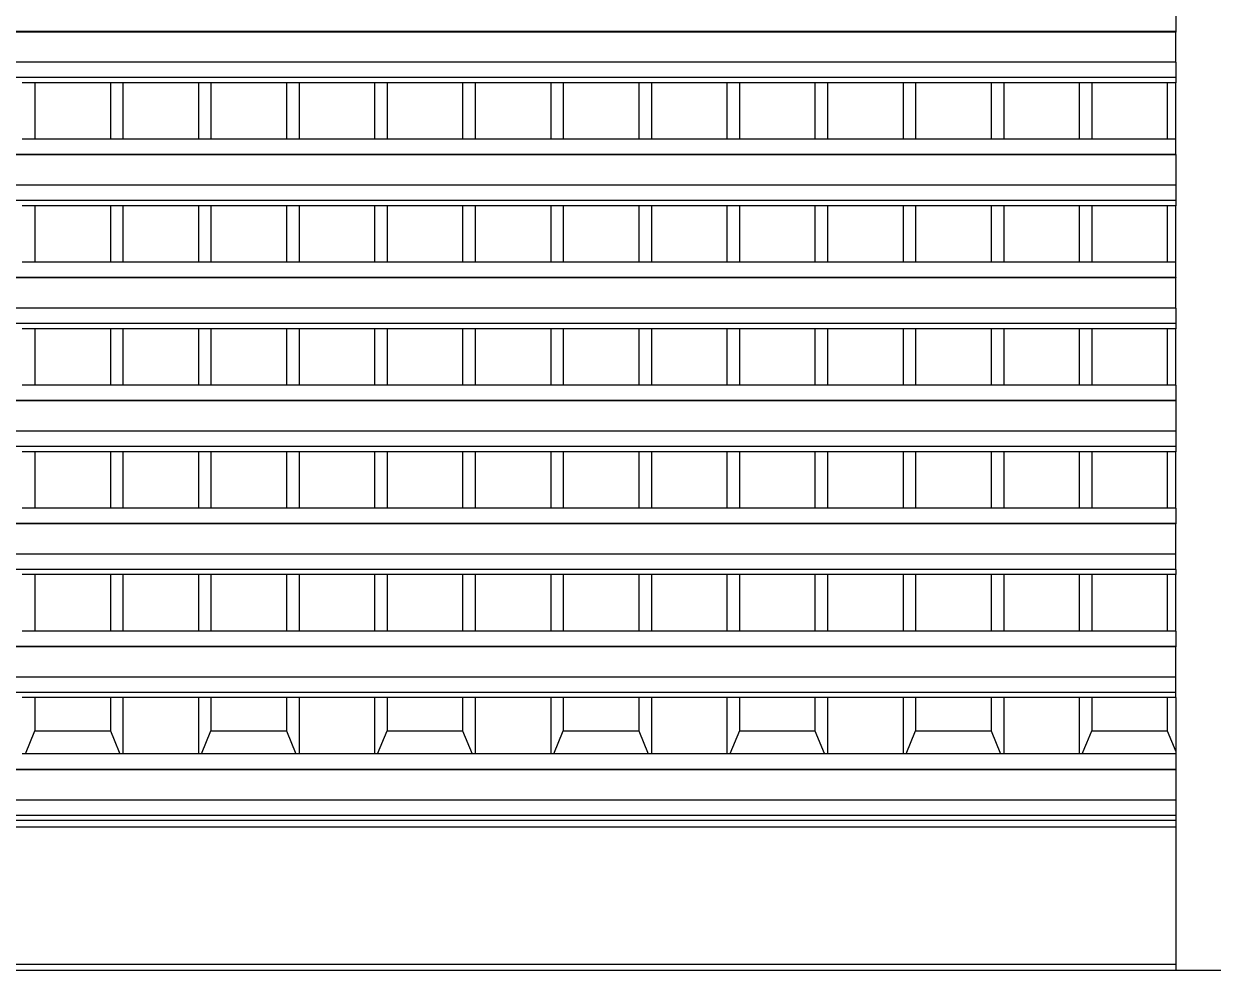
# Model space of a CAD drawing. Extents: x -92 to 92, y -11 to 21.
# Drawn here: x 33.374 to 35.281, y 7.078 to 8.596 of the extents above; entities that cross this region are included whole.
import ezdxf

# ---------------------------------------------------------------- set-up
doc = ezdxf.new("R2010")
doc.units = 0
doc.layers.get('0').update_dxf_attribs({"linetype": 'CONTINUOUS'})

msp = doc.modelspace()

# ---------------------------------------------------------------- linework, layer by layer
for p, q in [((35.2213, 8.6085), (35.2213, 8.5839)), ((35.2213, 8.5839), (31.5913, 8.5839)), ((35.2213, 8.583), (31.5913, 8.583)), ((35.2213, 8.5839), (35.2213, 8.583)), ((35.2213, 8.5346), (35.2213, 8.583)), ((35.2213, 8.5346), (31.5913, 8.5346)), ((35.2213, 8.5346), (35.2213, 8.5099)), ((35.2213, 8.5099), (31.5913, 8.5099)), ((35.2213, 8.5099), (35.2213, 8.5017)), ((33.3921, 8.5017), (33.372, 8.5017)), ((33.3921, 8.5017), (33.3921, 8.4113)), ((33.5132, 8.5017), (33.3921, 8.5017)), ((33.5132, 8.5017), (33.5132, 8.4113)), ((33.5333, 8.5017), (33.5132, 8.5017)), ((33.5333, 8.5017), (33.5333, 8.4113)), ((33.6544, 8.5017), (33.5333, 8.5017)), ((33.6544, 8.5017), (33.6544, 8.4113)), ((33.6745, 8.5017), (33.6544, 8.5017)), ((33.6745, 8.5017), (33.6745, 8.4113)), ((33.7956, 8.5017), (33.6745, 8.5017)), ((33.7956, 8.5017), (33.7956, 8.4113)), ((33.8157, 8.5017), (33.7956, 8.5017)), ((33.8157, 8.5017), (33.8157, 8.4113)), ((33.9368, 8.5017), (33.8157, 8.5017)), ((33.9368, 8.5017), (33.9368, 8.4113)), ((33.957, 8.5017), (33.9368, 8.5017)), ((33.957, 8.5017), (33.957, 8.4113)), ((34.078, 8.5017), (33.957, 8.5017)), ((34.078, 8.5017), (34.078, 8.4113)), ((34.0982, 8.5017), (34.078, 8.5017)), ((34.0982, 8.5017), (34.0982, 8.4113)), ((34.2192, 8.5017), (34.0982, 8.5017)), ((34.2192, 8.5017), (34.2192, 8.4113)), ((34.2394, 8.5017), (34.2192, 8.5017)), ((34.2394, 8.5017), (34.2394, 8.4113)), ((34.3604, 8.5017), (34.2394, 8.5017)), ((34.3604, 8.5017), (34.3604, 8.4113)), ((34.3806, 8.5017), (34.3604, 8.5017)), ((34.3806, 8.5017), (34.3806, 8.4113)), ((34.5016, 8.5017), (34.3806, 8.5017)), ((34.5016, 8.5017), (34.5016, 8.4113)), ((34.5218, 8.5017), (34.5016, 8.5017)), ((34.5218, 8.5017), (34.5218, 8.4113)), ((34.6428, 8.5017), (34.5218, 8.5017)), ((34.6428, 8.5017), (34.6428, 8.4113)), ((34.663, 8.5017), (34.6428, 8.5017)), ((34.663, 8.5017), (34.663, 8.4113)), ((34.784, 8.5017), (34.663, 8.5017)), ((34.784, 8.5017), (34.784, 8.4113)), ((34.8042, 8.5017), (34.784, 8.5017)), ((34.8042, 8.5017), (34.8042, 8.4113)), ((34.9252, 8.5017), (34.8042, 8.5017)), ((34.9252, 8.5017), (34.9252, 8.4113)), ((34.9454, 8.5017), (34.9252, 8.5017)), ((34.9454, 8.5017), (34.9454, 8.4113)), ((35.0664, 8.5017), (34.9454, 8.5017)), ((35.0664, 8.5017), (35.0664, 8.4113)), ((35.0866, 8.5017), (35.0664, 8.5017)), ((35.0866, 8.5017), (35.0866, 8.4113)), ((35.2076, 8.5017), (35.0866, 8.5017)), ((35.2076, 8.5017), (35.2076, 8.4113)), ((35.2213, 8.5017), (35.2076, 8.5017)), ((35.2213, 8.4113), (35.2213, 8.5017)), ((33.3921, 8.4113), (33.372, 8.4113)), ((33.5132, 8.4113), (33.3921, 8.4113)), ((33.5333, 8.4113), (33.5132, 8.4113)), ((33.6544, 8.4113), (33.5333, 8.4113)), ((33.6745, 8.4113), (33.6544, 8.4113)), ((33.7956, 8.4113), (33.6745, 8.4113)), ((33.8157, 8.4113), (33.7956, 8.4113)), ((33.9368, 8.4113), (33.8157, 8.4113)), ((33.957, 8.4113), (33.9368, 8.4113)), ((34.078, 8.4113), (33.957, 8.4113)), ((34.0982, 8.4113), (34.078, 8.4113)), ((34.2192, 8.4113), (34.0982, 8.4113)), ((34.2394, 8.4113), (34.2192, 8.4113)), ((34.3604, 8.4113), (34.2394, 8.4113)), ((34.3806, 8.4113), (34.3604, 8.4113)), ((34.5016, 8.4113), (34.3806, 8.4113)), ((34.5218, 8.4113), (34.5016, 8.4113)), ((34.6428, 8.4113), (34.5218, 8.4113)), ((34.663, 8.4113), (34.6428, 8.4113)), ((34.784, 8.4113), (34.663, 8.4113)), ((34.8042, 8.4113), (34.784, 8.4113)), ((34.9252, 8.4113), (34.8042, 8.4113)), ((34.9454, 8.4113), (34.9252, 8.4113)), ((35.0664, 8.4113), (34.9454, 8.4113)), ((35.0866, 8.4113), (35.0664, 8.4113)), ((35.2076, 8.4113), (35.0866, 8.4113)), ((35.2213, 8.4113), (35.2076, 8.4113)), ((35.2213, 8.3866), (35.2213, 8.4113)), ((35.2213, 8.3866), (31.5913, 8.3866)), ((35.2213, 8.3858), (31.5913, 8.3858)), ((35.2213, 8.3866), (35.2213, 8.3858)), ((35.2213, 8.3858), (35.2213, 8.3373)), ((35.2213, 8.3373), (31.5913, 8.3373)), ((35.2213, 8.3373), (35.2213, 8.3126)), ((35.2213, 8.3126), (31.5913, 8.3126)), ((33.3921, 8.3044), (33.372, 8.3044)), ((33.3921, 8.3044), (33.3921, 8.214)), ((33.5132, 8.3044), (33.3921, 8.3044)), ((33.5132, 8.3044), (33.5132, 8.214)), ((33.5333, 8.3044), (33.5132, 8.3044)), ((33.5333, 8.3044), (33.5333, 8.214)), ((33.6544, 8.3044), (33.5333, 8.3044)), ((33.6544, 8.3044), (33.6544, 8.214)), ((33.6745, 8.3044), (33.6544, 8.3044)), ((33.6745, 8.3044), (33.6745, 8.214)), ((33.7956, 8.3044), (33.6745, 8.3044)), ((33.7956, 8.3044), (33.7956, 8.214)), ((33.8157, 8.3044), (33.7956, 8.3044)), ((33.8157, 8.3044), (33.8157, 8.214)), ((33.9368, 8.3044), (33.8157, 8.3044)), ((33.9368, 8.3044), (33.9368, 8.214)), ((33.957, 8.3044), (33.9368, 8.3044)), ((33.957, 8.3044), (33.957, 8.214)), ((34.078, 8.3044), (33.957, 8.3044)), ((34.078, 8.3044), (34.078, 8.214)), ((34.0982, 8.3044), (34.078, 8.3044)), ((34.0982, 8.3044), (34.0982, 8.214)), ((34.2192, 8.3044), (34.0982, 8.3044)), ((34.2192, 8.3044), (34.2192, 8.214)), ((34.2394, 8.3044), (34.2192, 8.3044)), ((34.2394, 8.3044), (34.2394, 8.214)), ((34.3604, 8.3044), (34.2394, 8.3044)), ((34.3604, 8.3044), (34.3604, 8.214)), ((34.3806, 8.3044), (34.3604, 8.3044)), ((34.3806, 8.3044), (34.3806, 8.214)), ((34.5016, 8.3044), (34.3806, 8.3044)), ((34.5016, 8.3044), (34.5016, 8.214)), ((34.5218, 8.3044), (34.5016, 8.3044)), ((34.5218, 8.3044), (34.5218, 8.214)), ((34.6428, 8.3044), (34.5218, 8.3044)), ((34.6428, 8.3044), (34.6428, 8.214)), ((34.663, 8.3044), (34.6428, 8.3044)), ((34.663, 8.3044), (34.663, 8.214)), ((34.784, 8.3044), (34.663, 8.3044)), ((34.784, 8.3044), (34.784, 8.214)), ((34.8042, 8.3044), (34.784, 8.3044)), ((34.8042, 8.3044), (34.8042, 8.214)), ((34.9252, 8.3044), (34.8042, 8.3044)), ((34.9252, 8.3044), (34.9252, 8.214)), ((34.9454, 8.3044), (34.9252, 8.3044)), ((34.9454, 8.3044), (34.9454, 8.214)), ((35.0664, 8.3044), (34.9454, 8.3044)), ((35.0664, 8.3044), (35.0664, 8.214)), ((35.0866, 8.3044), (35.0664, 8.3044)), ((35.0866, 8.3044), (35.0866, 8.214)), ((35.2076, 8.3044), (35.0866, 8.3044)), ((35.2076, 8.3044), (35.2076, 8.214)), ((35.2213, 8.3044), (35.2076, 8.3044)), ((35.2213, 8.3126), (35.2213, 8.3044)), ((35.2213, 8.214), (35.2213, 8.3044)), ((33.3921, 8.214), (33.372, 8.214)), ((33.5132, 8.214), (33.3921, 8.214)), ((33.5333, 8.214), (33.5132, 8.214)), ((33.6544, 8.214), (33.5333, 8.214)), ((33.6745, 8.214), (33.6544, 8.214)), ((33.7956, 8.214), (33.6745, 8.214)), ((33.8157, 8.214), (33.7956, 8.214)), ((33.9368, 8.214), (33.8157, 8.214)), ((33.957, 8.214), (33.9368, 8.214)), ((34.078, 8.214), (33.957, 8.214)), ((34.0982, 8.214), (34.078, 8.214)), ((34.2192, 8.214), (34.0982, 8.214)), ((34.2394, 8.214), (34.2192, 8.214)), ((34.3604, 8.214), (34.2394, 8.214)), ((34.3806, 8.214), (34.3604, 8.214)), ((34.5016, 8.214), (34.3806, 8.214)), ((34.5218, 8.214), (34.5016, 8.214)), ((34.6428, 8.214), (34.5218, 8.214)), ((34.663, 8.214), (34.6428, 8.214)), ((34.784, 8.214), (34.663, 8.214)), ((34.8042, 8.214), (34.784, 8.214)), ((34.9252, 8.214), (34.8042, 8.214)), ((34.9454, 8.214), (34.9252, 8.214)), ((35.0664, 8.214), (34.9454, 8.214)), ((35.0866, 8.214), (35.0664, 8.214)), ((35.2076, 8.214), (35.0866, 8.214)), ((35.2213, 8.214), (35.2076, 8.214)), ((35.2213, 8.1893), (35.2213, 8.214)), ((35.2213, 8.1893), (31.5913, 8.1893)), ((35.2213, 8.1885), (31.5913, 8.1885)), ((35.2213, 8.1893), (35.2213, 8.1885)), ((35.2213, 8.14), (35.2213, 8.1885)), ((35.2213, 8.14), (31.5913, 8.14)), ((35.2213, 8.14), (35.2213, 8.1153)), ((35.2213, 8.1153), (31.5913, 8.1153)), ((33.3921, 8.1071), (33.372, 8.1071)), ((33.3921, 8.1071), (33.3921, 8.0167)), ((33.5132, 8.1071), (33.3921, 8.1071)), ((33.5132, 8.1071), (33.5132, 8.0167)), ((33.5333, 8.1071), (33.5132, 8.1071)), ((33.5333, 8.1071), (33.5333, 8.0167)), ((33.6544, 8.1071), (33.5333, 8.1071)), ((33.6544, 8.1071), (33.6544, 8.0167)), ((33.6745, 8.1071), (33.6544, 8.1071)), ((33.6745, 8.1071), (33.6745, 8.0167)), ((33.7956, 8.1071), (33.6745, 8.1071)), ((33.7956, 8.1071), (33.7956, 8.0167)), ((33.8157, 8.1071), (33.7956, 8.1071)), ((33.8157, 8.1071), (33.8157, 8.0167)), ((33.9368, 8.1071), (33.8157, 8.1071)), ((33.9368, 8.1071), (33.9368, 8.0167)), ((33.957, 8.1071), (33.9368, 8.1071)), ((33.957, 8.1071), (33.957, 8.0167)), ((34.078, 8.1071), (33.957, 8.1071)), ((34.078, 8.1071), (34.078, 8.0167)), ((34.0982, 8.1071), (34.078, 8.1071)), ((34.0982, 8.1071), (34.0982, 8.0167)), ((34.2192, 8.1071), (34.0982, 8.1071)), ((34.2192, 8.1071), (34.2192, 8.0167)), ((34.2394, 8.1071), (34.2192, 8.1071)), ((34.2394, 8.1071), (34.2394, 8.0167)), ((34.3604, 8.1071), (34.2394, 8.1071)), ((34.3604, 8.1071), (34.3604, 8.0167)), ((34.3806, 8.1071), (34.3604, 8.1071)), ((34.3806, 8.1071), (34.3806, 8.0167)), ((34.5016, 8.1071), (34.3806, 8.1071)), ((34.5016, 8.1071), (34.5016, 8.0167)), ((34.5218, 8.1071), (34.5016, 8.1071)), ((34.5218, 8.1071), (34.5218, 8.0167)), ((34.6428, 8.1071), (34.5218, 8.1071)), ((34.6428, 8.1071), (34.6428, 8.0167)), ((34.663, 8.1071), (34.6428, 8.1071)), ((34.663, 8.1071), (34.663, 8.0167)), ((34.784, 8.1071), (34.663, 8.1071)), ((34.784, 8.1071), (34.784, 8.0167)), ((34.8042, 8.1071), (34.784, 8.1071)), ((34.8042, 8.1071), (34.8042, 8.0167)), ((34.9252, 8.1071), (34.8042, 8.1071)), ((34.9252, 8.1071), (34.9252, 8.0167)), ((34.9454, 8.1071), (34.9252, 8.1071)), ((34.9454, 8.1071), (34.9454, 8.0167)), ((35.0664, 8.1071), (34.9454, 8.1071)), ((35.0664, 8.1071), (35.0664, 8.0167)), ((35.0866, 8.1071), (35.0664, 8.1071)), ((35.0866, 8.1071), (35.0866, 8.0167)), ((35.2076, 8.1071), (35.0866, 8.1071)), ((35.2076, 8.1071), (35.2076, 8.0167)), ((35.2213, 8.1071), (35.2076, 8.1071)), ((35.2213, 8.1153), (35.2213, 8.1071)), ((35.2213, 8.0167), (35.2213, 8.1071)), ((33.3921, 8.0167), (33.372, 8.0167)), ((33.5132, 8.0167), (33.3921, 8.0167)), ((33.5333, 8.0167), (33.5132, 8.0167)), ((33.6544, 8.0167), (33.5333, 8.0167)), ((33.6745, 8.0167), (33.6544, 8.0167)), ((33.7956, 8.0167), (33.6745, 8.0167)), ((33.8157, 8.0167), (33.7956, 8.0167)), ((33.9368, 8.0167), (33.8157, 8.0167)), ((33.957, 8.0167), (33.9368, 8.0167)), ((34.078, 8.0167), (33.957, 8.0167)), ((34.0982, 8.0167), (34.078, 8.0167)), ((34.2192, 8.0167), (34.0982, 8.0167)), ((34.2394, 8.0167), (34.2192, 8.0167)), ((34.3604, 8.0167), (34.2394, 8.0167)), ((34.3806, 8.0167), (34.3604, 8.0167)), ((34.5016, 8.0167), (34.3806, 8.0167)), ((34.5218, 8.0167), (34.5016, 8.0167)), ((34.6428, 8.0167), (34.5218, 8.0167)), ((34.663, 8.0167), (34.6428, 8.0167)), ((34.784, 8.0167), (34.663, 8.0167)), ((34.8042, 8.0167), (34.784, 8.0167)), ((34.9252, 8.0167), (34.8042, 8.0167)), ((34.9454, 8.0167), (34.9252, 8.0167)), ((35.0664, 8.0167), (34.9454, 8.0167)), ((35.0866, 8.0167), (35.0664, 8.0167)), ((35.2076, 8.0167), (35.0866, 8.0167)), ((35.2213, 8.0167), (35.2076, 8.0167)), ((35.2213, 8.0167), (35.2213, 7.992)), ((35.2213, 7.992), (31.5913, 7.992)), ((35.2213, 7.9912), (31.5913, 7.9912)), ((35.2213, 7.992), (35.2213, 7.9912)), ((35.2213, 7.9912), (35.2213, 7.9427)), ((35.2213, 7.9427), (31.5913, 7.9427)), ((35.2213, 7.9427), (35.2213, 7.9181)), ((35.2213, 7.9181), (31.5913, 7.9181)), ((35.2213, 7.9181), (35.2213, 7.9098)), ((33.3921, 7.9098), (33.372, 7.9098)), ((33.3921, 7.9098), (33.3921, 7.8194)), ((33.5132, 7.9098), (33.3921, 7.9098)), ((33.5132, 7.9098), (33.5132, 7.8194)), ((33.5333, 7.9098), (33.5132, 7.9098)), ((33.5333, 7.9098), (33.5333, 7.8194)), ((33.6544, 7.9098), (33.5333, 7.9098)), ((33.6544, 7.9098), (33.6544, 7.8194)), ((33.6745, 7.9098), (33.6544, 7.9098)), ((33.6745, 7.9098), (33.6745, 7.8194)), ((33.7956, 7.9098), (33.6745, 7.9098)), ((33.7956, 7.9098), (33.7956, 7.8194)), ((33.8157, 7.9098), (33.7956, 7.9098)), ((33.8157, 7.9098), (33.8157, 7.8194)), ((33.9368, 7.9098), (33.8157, 7.9098)), ((33.9368, 7.9098), (33.9368, 7.8194)), ((33.957, 7.9098), (33.9368, 7.9098)), ((33.957, 7.9098), (33.957, 7.8194)), ((34.078, 7.9098), (33.957, 7.9098)), ((34.078, 7.9098), (34.078, 7.8194)), ((34.0982, 7.9098), (34.078, 7.9098)), ((34.0982, 7.9098), (34.0982, 7.8194)), ((34.2192, 7.9098), (34.0982, 7.9098)), ((34.2192, 7.9098), (34.2192, 7.8194)), ((34.2394, 7.9098), (34.2192, 7.9098)), ((34.2394, 7.9098), (34.2394, 7.8194)), ((34.3604, 7.9098), (34.2394, 7.9098)), ((34.3604, 7.9098), (34.3604, 7.8194)), ((34.3806, 7.9098), (34.3604, 7.9098)), ((34.3806, 7.9098), (34.3806, 7.8194)), ((34.5016, 7.9098), (34.3806, 7.9098)), ((34.5016, 7.9098), (34.5016, 7.8194)), ((34.5218, 7.9098), (34.5016, 7.9098)), ((34.5218, 7.9098), (34.5218, 7.8194)), ((34.6428, 7.9098), (34.5218, 7.9098)), ((34.6428, 7.9098), (34.6428, 7.8194)), ((34.663, 7.9098), (34.6428, 7.9098)), ((34.663, 7.9098), (34.663, 7.8194)), ((34.784, 7.9098), (34.663, 7.9098)), ((34.784, 7.9098), (34.784, 7.8194)), ((34.8042, 7.9098), (34.784, 7.9098)), ((34.8042, 7.9098), (34.8042, 7.8194)), ((34.9252, 7.9098), (34.8042, 7.9098)), ((34.9252, 7.9098), (34.9252, 7.8194)), ((34.9454, 7.9098), (34.9252, 7.9098)), ((34.9454, 7.9098), (34.9454, 7.8194)), ((35.0664, 7.9098), (34.9454, 7.9098)), ((35.0664, 7.9098), (35.0664, 7.8194)), ((35.0866, 7.9098), (35.0664, 7.9098)), ((35.0866, 7.9098), (35.0866, 7.8194)), ((35.2076, 7.9098), (35.0866, 7.9098)), ((35.2076, 7.9098), (35.2076, 7.8194)), ((35.2213, 7.9098), (35.2076, 7.9098)), ((35.2213, 7.8194), (35.2213, 7.9098)), ((33.3921, 7.8194), (33.372, 7.8194)), ((33.5132, 7.8194), (33.3921, 7.8194)), ((33.5333, 7.8194), (33.5132, 7.8194)), ((33.6544, 7.8194), (33.5333, 7.8194)), ((33.6745, 7.8194), (33.6544, 7.8194)), ((33.7956, 7.8194), (33.6745, 7.8194)), ((33.8157, 7.8194), (33.7956, 7.8194)), ((33.9368, 7.8194), (33.8157, 7.8194)), ((33.957, 7.8194), (33.9368, 7.8194)), ((34.078, 7.8194), (33.957, 7.8194)), ((34.0982, 7.8194), (34.078, 7.8194)), ((34.2192, 7.8194), (34.0982, 7.8194)), ((34.2394, 7.8194), (34.2192, 7.8194)), ((34.3604, 7.8194), (34.2394, 7.8194)), ((34.3806, 7.8194), (34.3604, 7.8194)), ((34.5016, 7.8194), (34.3806, 7.8194)), ((34.5218, 7.8194), (34.5016, 7.8194)), ((34.6428, 7.8194), (34.5218, 7.8194)), ((34.663, 7.8194), (34.6428, 7.8194)), ((34.784, 7.8194), (34.663, 7.8194)), ((34.8042, 7.8194), (34.784, 7.8194)), ((34.9252, 7.8194), (34.8042, 7.8194)), ((34.9454, 7.8194), (34.9252, 7.8194)), ((35.0664, 7.8194), (34.9454, 7.8194)), ((35.0866, 7.8194), (35.0664, 7.8194)), ((35.2076, 7.8194), (35.0866, 7.8194)), ((35.2213, 7.8194), (35.2076, 7.8194)), ((35.2213, 7.8194), (35.2213, 7.7948)), ((35.2213, 7.7948), (31.5913, 7.7948)), ((35.2213, 7.7939), (31.5913, 7.7939)), ((35.2213, 7.7948), (35.2213, 7.7939)), ((35.2213, 7.7454), (35.2213, 7.7939)), ((35.2213, 7.7454), (31.5913, 7.7454)), ((35.2213, 7.7208), (35.2213, 7.7454)), ((35.2213, 7.7208), (31.5913, 7.7208)), ((33.3921, 7.7126), (33.372, 7.7126)), ((33.3921, 7.7126), (33.3921, 7.6221)), ((33.5132, 7.7126), (33.3921, 7.7126)), ((33.5132, 7.7126), (33.5132, 7.6221)), ((33.5333, 7.7126), (33.5132, 7.7126)), ((33.5333, 7.7126), (33.5333, 7.6221)), ((33.6544, 7.7126), (33.5333, 7.7126)), ((33.6544, 7.7126), (33.6544, 7.6221)), ((33.6745, 7.7126), (33.6544, 7.7126)), ((33.6745, 7.7126), (33.6745, 7.6221)), ((33.7956, 7.7126), (33.6745, 7.7126)), ((33.7956, 7.7126), (33.7956, 7.6221)), ((33.8157, 7.7126), (33.7956, 7.7126)), ((33.8157, 7.7126), (33.8157, 7.6221)), ((33.9368, 7.7126), (33.8157, 7.7126)), ((33.9368, 7.7126), (33.9368, 7.6221)), ((33.957, 7.7126), (33.9368, 7.7126)), ((33.957, 7.7126), (33.957, 7.6221)), ((34.078, 7.7126), (33.957, 7.7126)), ((34.078, 7.7126), (34.078, 7.6221)), ((34.0982, 7.7126), (34.078, 7.7126)), ((34.0982, 7.7126), (34.0982, 7.6221)), ((34.2192, 7.7126), (34.0982, 7.7126)), ((34.2192, 7.7126), (34.2192, 7.6221)), ((34.2394, 7.7126), (34.2192, 7.7126)), ((34.2394, 7.7126), (34.2394, 7.6221)), ((34.3604, 7.7126), (34.2394, 7.7126)), ((34.3604, 7.7126), (34.3604, 7.6221)), ((34.3806, 7.7126), (34.3604, 7.7126)), ((34.3806, 7.7126), (34.3806, 7.6221)), ((34.5016, 7.7126), (34.3806, 7.7126)), ((34.5016, 7.7126), (34.5016, 7.6221)), ((34.5218, 7.7126), (34.5016, 7.7126)), ((34.5218, 7.7126), (34.5218, 7.6221)), ((34.6428, 7.7126), (34.5218, 7.7126)), ((34.6428, 7.7126), (34.6428, 7.6221)), ((34.663, 7.7126), (34.6428, 7.7126)), ((34.663, 7.7126), (34.663, 7.6221)), ((34.784, 7.7126), (34.663, 7.7126)), ((34.784, 7.7126), (34.784, 7.6221)), ((34.8042, 7.7126), (34.784, 7.7126)), ((34.8042, 7.7126), (34.8042, 7.6221)), ((34.9252, 7.7126), (34.8042, 7.7126)), ((34.9252, 7.7126), (34.9252, 7.6221)), ((34.9454, 7.7126), (34.9252, 7.7126)), ((34.9454, 7.7126), (34.9454, 7.6221)), ((35.0664, 7.7126), (34.9454, 7.7126)), ((35.0664, 7.7126), (35.0664, 7.6221)), ((35.0866, 7.7126), (35.0664, 7.7126)), ((35.0866, 7.7126), (35.0866, 7.6221)), ((35.2076, 7.7126), (35.0866, 7.7126)), ((35.2076, 7.7126), (35.2076, 7.6221)), ((35.2213, 7.7126), (35.2076, 7.7126)), ((35.2213, 7.7208), (35.2213, 7.7126)), ((35.2213, 7.6221), (35.2213, 7.7126)), ((33.3921, 7.6221), (33.372, 7.6221)), ((33.5132, 7.6221), (33.3921, 7.6221)), ((33.5333, 7.6221), (33.5132, 7.6221)), ((33.6544, 7.6221), (33.5333, 7.6221)), ((33.6745, 7.6221), (33.6544, 7.6221)), ((33.7956, 7.6221), (33.6745, 7.6221)), ((33.8157, 7.6221), (33.7956, 7.6221)), ((33.9368, 7.6221), (33.8157, 7.6221)), ((33.957, 7.6221), (33.9368, 7.6221)), ((34.078, 7.6221), (33.957, 7.6221)), ((34.0982, 7.6221), (34.078, 7.6221)), ((34.2192, 7.6221), (34.0982, 7.6221)), ((34.2394, 7.6221), (34.2192, 7.6221)), ((34.3604, 7.6221), (34.2394, 7.6221)), ((34.3806, 7.6221), (34.3604, 7.6221)), ((34.5016, 7.6221), (34.3806, 7.6221)), ((34.5218, 7.6221), (34.5016, 7.6221)), ((34.6428, 7.6221), (34.5218, 7.6221)), ((34.663, 7.6221), (34.6428, 7.6221)), ((34.784, 7.6221), (34.663, 7.6221)), ((34.8042, 7.6221), (34.784, 7.6221)), ((34.9252, 7.6221), (34.8042, 7.6221)), ((34.9454, 7.6221), (34.9252, 7.6221)), ((35.0664, 7.6221), (34.9454, 7.6221)), ((35.0866, 7.6221), (35.0664, 7.6221)), ((35.2076, 7.6221), (35.0866, 7.6221)), ((35.2213, 7.6221), (35.2076, 7.6221)), ((35.2213, 7.6221), (35.2213, 7.5975)), ((35.2213, 7.5975), (31.5913, 7.5975)), ((35.2213, 7.5967), (31.5913, 7.5967)), ((35.2213, 7.5975), (35.2213, 7.5967)), ((35.2213, 7.5482), (35.2213, 7.5967)), ((35.2213, 7.5482), (31.5913, 7.5482)), ((35.2213, 7.5235), (35.2213, 7.5482)), ((35.2213, 7.5235), (31.5913, 7.5235)), ((33.3921, 7.5153), (33.372, 7.5153)), ((33.3921, 7.5153), (33.3921, 7.4621)), ((33.5132, 7.5153), (33.3921, 7.5153)), ((33.5132, 7.5153), (33.5132, 7.4621)), ((33.5333, 7.5153), (33.5132, 7.5153)), ((33.5333, 7.5153), (33.5333, 7.4249)), ((33.6544, 7.5153), (33.5333, 7.5153)), ((33.6544, 7.5153), (33.6544, 7.4249)), ((33.6745, 7.5153), (33.6544, 7.5153)), ((33.6745, 7.5153), (33.6745, 7.4621)), ((33.7956, 7.5153), (33.6745, 7.5153)), ((33.7956, 7.5153), (33.7956, 7.4621)), ((33.8157, 7.5153), (33.7956, 7.5153)), ((33.8157, 7.5153), (33.8157, 7.4249)), ((33.9368, 7.5153), (33.8157, 7.5153)), ((33.9368, 7.5153), (33.9368, 7.4249)), ((33.957, 7.5153), (33.9368, 7.5153)), ((33.957, 7.5153), (33.957, 7.4621)), ((34.078, 7.5153), (33.957, 7.5153)), ((34.078, 7.5153), (34.078, 7.4621)), ((34.0982, 7.5153), (34.078, 7.5153)), ((34.0982, 7.5153), (34.0982, 7.4249)), ((34.2192, 7.5153), (34.0982, 7.5153)), ((34.2192, 7.5153), (34.2192, 7.4249)), ((34.2394, 7.5153), (34.2192, 7.5153)), ((34.2394, 7.5153), (34.2394, 7.4621)), ((34.3604, 7.5153), (34.2394, 7.5153)), ((34.3604, 7.5153), (34.3604, 7.4621)), ((34.3806, 7.5153), (34.3604, 7.5153)), ((34.3806, 7.5153), (34.3806, 7.4249)), ((34.5016, 7.5153), (34.3806, 7.5153)), ((34.5016, 7.5153), (34.5016, 7.4249)), ((34.5218, 7.5153), (34.5016, 7.5153)), ((34.5218, 7.5153), (34.5218, 7.4621)), ((34.6428, 7.5153), (34.5218, 7.5153)), ((34.6428, 7.5153), (34.6428, 7.4621)), ((34.663, 7.5153), (34.6428, 7.5153)), ((34.663, 7.5153), (34.663, 7.4249)), ((34.784, 7.5153), (34.663, 7.5153)), ((34.784, 7.5153), (34.784, 7.4249)), ((34.8042, 7.5153), (34.784, 7.5153)), ((34.8042, 7.5153), (34.8042, 7.4621)), ((34.9252, 7.5153), (34.8042, 7.5153)), ((34.9252, 7.5153), (34.9252, 7.4621)), ((34.9454, 7.5153), (34.9252, 7.5153)), ((34.9454, 7.5153), (34.9454, 7.4249)), ((35.0664, 7.5153), (34.9454, 7.5153)), ((35.0664, 7.5153), (35.0664, 7.4249)), ((35.0866, 7.5153), (35.0664, 7.5153)), ((35.0866, 7.5153), (35.0866, 7.4621)), ((35.2076, 7.5153), (35.0866, 7.5153)), ((35.2076, 7.5153), (35.2076, 7.4621)), ((35.2213, 7.5153), (35.2076, 7.5153)), ((35.2213, 7.5153), (35.2213, 7.5235)), ((35.2213, 7.5153), (35.2213, 7.4287)), ((33.3769, 7.4249), (33.3921, 7.4621)), ((33.3921, 7.4621), (33.5132, 7.4621)), ((33.5132, 7.4621), (33.5191, 7.4476)), ((33.6593, 7.4249), (33.6745, 7.4621)), ((33.6745, 7.4621), (33.7279, 7.4621)), ((33.7279, 7.4621), (33.7956, 7.4621)), ((33.7956, 7.4621), (33.8108, 7.4249)), ((33.9417, 7.4249), (33.957, 7.4621)), ((33.957, 7.4621), (34.078, 7.4621)), ((34.078, 7.4621), (34.0932, 7.4249)), ((34.2241, 7.4249), (34.2394, 7.4621)), ((34.2394, 7.4621), (34.3604, 7.4621)), ((34.3604, 7.4621), (34.3757, 7.4249)), ((34.5218, 7.4621), (34.5065, 7.4249)), ((34.5218, 7.4621), (34.6428, 7.4621)), ((34.6428, 7.4621), (34.6575, 7.4261)), ((34.7889, 7.4249), (34.8042, 7.4621)), ((34.8042, 7.4621), (34.8374, 7.4621)), ((34.8374, 7.4621), (34.8877, 7.4621)), ((34.8877, 7.4621), (34.9252, 7.4621)), ((34.9252, 7.4621), (34.9405, 7.4249)), ((35.0787, 7.4427), (35.0866, 7.4621)), ((35.0866, 7.4621), (35.2076, 7.4621)), ((35.2076, 7.4621), (35.2213, 7.4287)), ((33.5191, 7.4476), (33.5284, 7.4249)), ((35.0714, 7.4249), (35.0787, 7.4427)), ((33.3769, 7.4249), (33.372, 7.4249)), ((33.4457, 7.4249), (33.3769, 7.4249)), ((33.5284, 7.4249), (33.4457, 7.4249)), ((33.5333, 7.4249), (33.5284, 7.4249)), ((33.6544, 7.4249), (33.5333, 7.4249)), ((33.6593, 7.4249), (33.6544, 7.4249)), ((33.6835, 7.4249), (33.6593, 7.4249)), ((33.8108, 7.4249), (33.6835, 7.4249)), ((33.8157, 7.4249), (33.8108, 7.4249)), ((33.9368, 7.4249), (33.8157, 7.4249)), ((33.9417, 7.4249), (33.9368, 7.4249)), ((34.0932, 7.4249), (33.9417, 7.4249)), ((34.0982, 7.4249), (34.0932, 7.4249)), ((34.2192, 7.4249), (34.0982, 7.4249)), ((34.2241, 7.4249), (34.2192, 7.4249)), ((34.3757, 7.4249), (34.2241, 7.4249)), ((34.3806, 7.4249), (34.3757, 7.4249)), ((34.5016, 7.4249), (34.3806, 7.4249)), ((34.5065, 7.4249), (34.5016, 7.4249)), ((34.6546, 7.4249), (34.5065, 7.4249)), ((34.6581, 7.4249), (34.6546, 7.4249)), ((34.6575, 7.4261), (34.6581, 7.4249)), ((34.663, 7.4249), (34.6581, 7.4249)), ((34.784, 7.4249), (34.663, 7.4249)), ((34.7889, 7.4249), (34.784, 7.4249)), ((34.7975, 7.4249), (34.7889, 7.4249)), ((34.8713, 7.4249), (34.7975, 7.4249)), ((34.9405, 7.4249), (34.8713, 7.4249)), ((34.9454, 7.4249), (34.9405, 7.4249)), ((35.0664, 7.4249), (34.9454, 7.4249)), ((35.0714, 7.4249), (35.0664, 7.4249)), ((35.1068, 7.4249), (35.0714, 7.4249)), ((35.2213, 7.4249), (35.1068, 7.4249)), ((35.2213, 7.4287), (35.2213, 7.4249)), ((35.2213, 7.4249), (35.2213, 7.4002)), ((35.2213, 7.4002), (31.5913, 7.4002)), ((35.2213, 7.3994), (31.5913, 7.3994)), ((35.2213, 7.4002), (35.2213, 7.3994)), ((35.2213, 7.3994), (35.2213, 7.3509)), ((35.2213, 7.3509), (31.5913, 7.3509)), ((35.2213, 7.3509), (35.2213, 7.3262)), ((35.2213, 7.3262), (31.5913, 7.3262)), ((35.2213, 7.3262), (35.2213, 7.318)), ((35.2213, 7.318), (31.5913, 7.318)), ((31.5913, 7.3082), (35.2213, 7.3082)), ((35.2213, 7.318), (35.2213, 7.3082)), ((35.2213, 7.3082), (35.2213, 7.0878)), ((31.5913, 7.0878), (35.2213, 7.0878)), ((31.5913, 7.078), (35.2213, 7.078)), ((35.2213, 7.0878), (35.2213, 7.078)), ((35.2213, 7.078), (35.3413, 7.078))]:
    msp.add_line(p, q)

doc.saveas('drawing.dxf')
